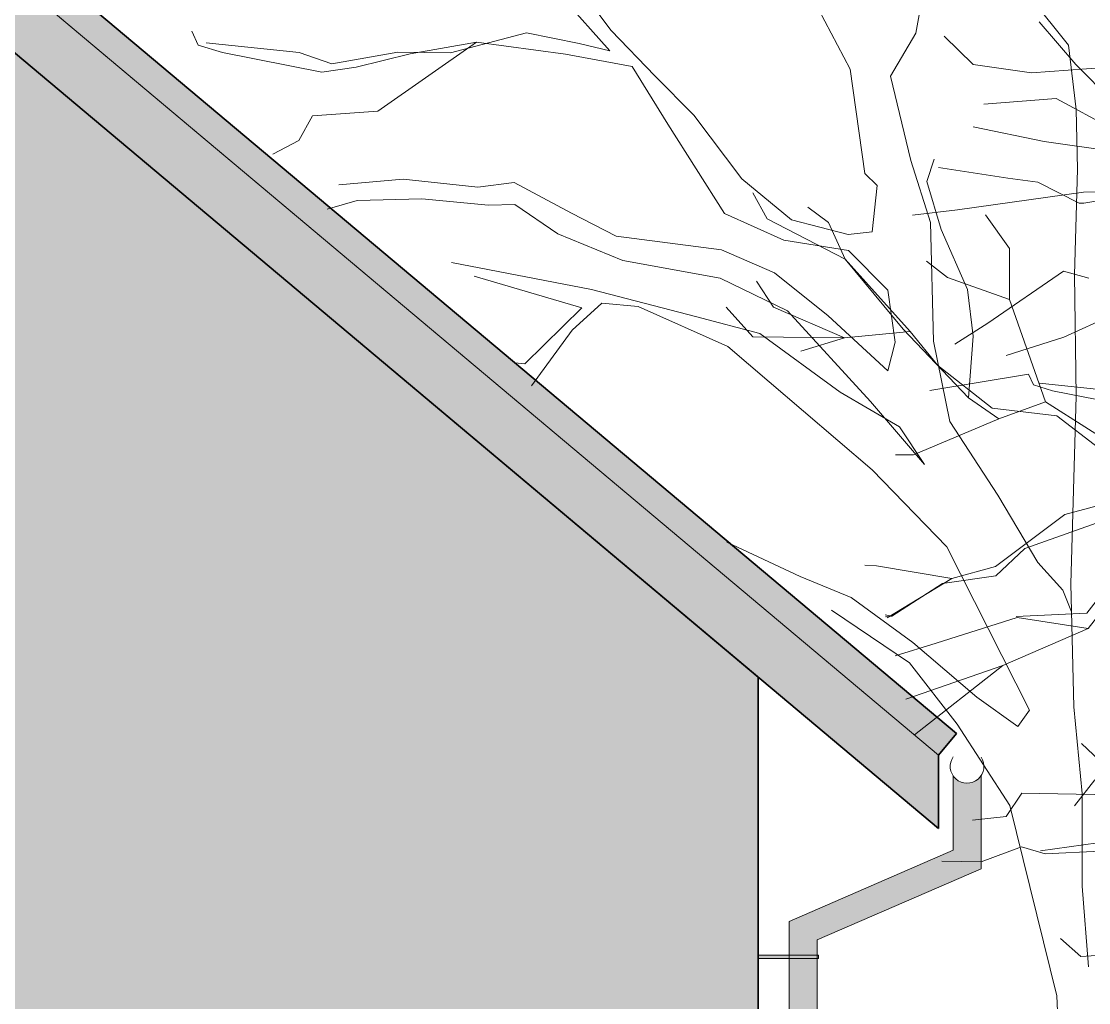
# Model space of a CAD drawing. Header units: millimetres. Extents: x -13512 to 8923, y -6533 to 5096.
# Drawn here: x -1076.1 to -696.2, y -6106.2 to -5757 of the extents above; entities that cross this region are included whole.
import ezdxf

# ---------------------------------------------------------------- set-up
doc = ezdxf.new("R2010")
doc.units = ezdxf.units.MM
for name, color, linetype, lineweight in [('A-ELEWACJA CIENKA', 11, 'Continuous', 13), ('A-RYS ELEWACJI', 30, 'Continuous', 35), ('B-DACHÓWKA', 250, 'Continuous', 0), ('B-materiały', 9, 'Continuous', 0), ('B-STOLARKA OKIENNA', 32, 'Continuous', 0), ('C-DACH CIENKA', 191, 'Continuous', 0), ('Layer1', 7, 'Continuous', 0)]:
    doc.layers.add(name, color=color, linetype=linetype, lineweight=lineweight)
doc.layers.add('B-BIAŁY ELEM', color=7, linetype='Continuous', lineweight=0, true_color=0xf0f0f0)

# ---------------------------------------------------------------- blocks, each defined once
blk = doc.blocks.new('A$C3A4D36EB')
at = {"layer": 'B-STOLARKA OKIENNA', "true_color": 0x636466, "transparency": 33554687}
h = blk.add_hatch(color=251, dxfattribs=at)
h.dxf.hatch_style = 1
h.paths.add_polyline_path([(21, 331.34), (79.33, 356.64), (79.33, 389.79, -0.536675), (69.33, 389.79), (69.33, 363.21), (11, 337.9), (11, 0), (21, 0)])
at = {"layer": 'A-ELEWACJA CIENKA'}
for p, q in [((69.33, 389.79), (69.33, 363.21)), ((79.33, 389.79), (79.33, 356.64)), ((69.33, 363.21), (11, 337.9)), ((79.33, 356.64), (21, 331.34)), ((11, 337.9), (11, 0)), ((21, 331.34), (21, 0))]:
    blk.add_line(p, q, dxfattribs=at)
blk.add_arc((74.33, 393.1), 6, 145.1857, 33.4096, dxfattribs=at)
blk = doc.blocks.new('A$C2EBD462E')
at = {"layer": 'B-materiały'}
for p, q in [((-308.28, 677.86), (-295.24, 662.67)), ((-342.13, 672.7), (-331.85, 662.67)), ((-331.85, 662.67), (-311.04, 659.69)), ((-311.04, 659.69), (-284.96, 661.59)), ((-295.24, 662.67), (-273.58, 640.61)), ((-302.32, 650.51), (-328.09, 648.57)), ((-282.5, 639.83), (-302.32, 650.51)), ((-306.53, 635.28), (-331.85, 640.44)), ((-277.25, 631.03), (-306.53, 635.28)), ((-345.77, 628.91), (-348.28, 621.05)), ((-319.48, 622.15), (-344.16, 626)), ((-348.28, 621.05), (-343.26, 603.97)), ((-308.83, 620.74), (-319.48, 622.15)), ((-294.12, 613.28), (-308.83, 620.74)), ((-410.22, 616.98), (-405.2, 607.76)), ((-337.37, 610.88), (-292.55, 617.23)), ((-292.55, 617.23), (-275.24, 617.67)), ((-275.76, 615.98), (-292.45, 613.33)), ((-383.38, 606.41), (-390.66, 611.83)), ((-292.45, 613.33), (-294.12, 613.28)), ((-353.42, 608.98), (-337.37, 610.88)), ((-327.47, 609.12), (-318.94, 597.19)), ((-405.2, 607.76), (-377.37, 593.39)), ((-377.37, 593.39), (-383.38, 606.41)), ((-343.26, 603.97), (-333.9, 582.62)), ((-318.94, 597.19), (-318.94, 579.02)), ((-354.2, 567.59), (-377.37, 593.39)), ((-377.37, 593.39), (-356.8, 568.44)), ((-341.01, 586.88), (-348.43, 592.64)), ((-299.66, 589.12), (-326.57, 570.57)), ((-290.66, 586.56), (-299.66, 589.12)), ((-402.94, 576.31), (-408.96, 585.53)), ((-318.94, 579.02), (-341.01, 586.88)), ((-333.9, 582.62), (-331.81, 565.91)), ((-318.94, 579.02), (-306.08, 542.54)), ((-269.81, 579.26), (-299.5, 565.59)), ((-410.22, 565.73), (-419.74, 576.31)), ((-377.6, 565.32), (-402.94, 576.31)), ((-326.57, 570.57), (-338.37, 563.15)), ((-354.2, 567.59), (-377.6, 565.32)), ((-356.8, 568.44), (-333.5, 544.08)), ((-344.4, 555.54), (-354.2, 567.59)), ((-377.6, 565.32), (-410.22, 565.73)), ((-393.16, 560.58), (-377.6, 565.32)), ((-331.81, 565.91), (-333.5, 544.08)), ((-299.5, 565.59), (-320.07, 559.09)), ((-325.02, 540.38), (-344.4, 555.54)), ((-312.15, 552.5), (-347.2, 546.59)), ((-310.38, 548.63), (-312.15, 552.5)), ((-303.63, 546.57), (-310.38, 548.63)), ((-308.16, 549.25), (-282.4, 546.54)), ((-333.5, 544.08), (-322.69, 536.53)), ((-276.12, 541.11), (-303.63, 546.57)), ((-302.05, 537.61), (-325.02, 540.38)), ((-322.69, 536.53), (-306.08, 542.54)), ((-306.08, 542.54), (-290.76, 532.86)), ((-322.69, 536.53), (-353.04, 523.7)), ((-287.24, 526.25), (-302.05, 537.61)), ((-290.76, 532.86), (-277.14, 524.27)), ((-353.04, 523.7), (-359.53, 523.7)), ((-299.17, 502.55), (-271.42, 509.95)), ((-271, 505.49), (-313.39, 490.46)), ((-323.85, 484.05), (-299.17, 502.55)), ((-313.39, 490.46), (-323.76, 480.7)), ((-370.44, 484.43), (-366.21, 484.24)), ((-366.21, 484.24), (-339.38, 479.75)), ((-339.38, 479.75), (-323.85, 484.05)), ((-362.49, 465.77), (-339.38, 479.75)), ((-323.76, 480.7), (-342.69, 477.99)), ((-342.69, 477.99), (-360.83, 466.37)), ((-283.05, 478.1), (-291.42, 467.41)), ((-280.61, 475.08), (-290.89, 461.97)), ((-291.42, 467.41), (-316.55, 466.26)), ((-360.83, 466.37), (-363.16, 466.76)), ((-360.83, 466.37), (-363.01, 466.13)), ((-316.13, 465.81), (-344.95, 456.71)), ((-290.89, 461.97), (-316.13, 465.81)), ((-290.89, 461.97), (-321.32, 448.72)), ((-344.95, 456.71), (-359.6, 452.21)), ((-321.32, 448.72), (-355.81, 436.74)), ((-321.32, 448.72), (-352.72, 424.1)), ((-293.24, 421.06), (-282.45, 410.76)), ((-288.47, 408.05), (-295.74, 398.83)), ((-314.56, 403.28), (-320.07, 395.03)), ((-273.76, 402.63), (-314.56, 403.28)), ((-320.07, 395.03), (-332.1, 393.67)), ((-307.9, 382.78), (-268.93, 388.22)), ((-314.64, 384.29), (-329.03, 378.9)), ((-306.2, 381.7), (-314.64, 384.29)), ((-286.67, 382.75), (-306.2, 381.7)), ((-329.03, 378.9), (-343.01, 379.11)), ((-293.55, 345.15), (-300.76, 351.64)), ((-279.61, 346.06), (-293.55, 345.15))]:
    blk.add_line(p, q, dxfattribs=at)

msp = doc.modelspace()

# ---------------------------------------------------------------- hatches: boundary and pattern name
at = {"layer": 'A-ELEWACJA CIENKA', "true_color": 0x000000}
h = msp.add_hatch(color=18, dxfattribs=at)
h.dxf.hatch_style = 1
h.paths.add_polyline_path([(-813.96, -6090.55), (-792.31, -6090.55), (-792.31, -6089.28), (-813.96, -6089.28)])
at = {"layer": 'B-BIAŁY ELEM', "transparency": 33554687}
h = msp.add_hatch(color=256, dxfattribs=at)
h.dxf.hatch_style = 1
h.paths.add_polyline_path([(-1348.42, -5541.73), (-1913.77, -6011.1), (-1913.77, -6430.23), (-1317.77, -6430.23), (-1317.77, -6329.79), (-1315.26, -6329.79), (-1315.26, -6332.79), (-1317.77, -6332.79), (-1317.77, -6430.23), (-1913.77, -6430.23), (-1913.77, -6332.79), (-1913.77, -6430.23), (-988.77, -6430.23), (-988.77, -6415.23), (-983.42, -6415.23), (-968.77, -6415.23), (-968.77, -6179.79), (-858.77, -6179.79), (-858.77, -6415.23), (-838.77, -6415.23), (-838.77, -6430.23), (-813.77, -6430.23), (-813.77, -6356), (-813.82, -6356), (-813.82, -6354.72), (-813.81, -6302.93), (-813.82, -6302.93), (-813.82, -6301.65), (-813.82, -6249.96), (-813.82, -6249.96), (-813.82, -6248.68), (-813.82, -6196.82), (-813.82, -6196.82), (-813.82, -6195.55), (-813.82, -6143.69), (-813.82, -6143.69), (-813.82, -6142.42), (-813.82, -6090.55), (-813.96, -6090.55), (-813.96, -6089.28), (-813.96, -5990.35)])
at = {"layer": 'B-DACHÓWKA', "transparency": 33554636}
h = msp.add_hatch(color=256, dxfattribs=at)
h.dxf.hatch_style = 1
h.paths.add_polyline_path([(-1363.77, -5502.74), (-1363.77, -5528.85), (-749.57, -6044.23), (-749.57, -6018.15)])
h.paths.add_polyline_path([(-749.57, -6018.12), (-743.15, -6010.48), (-1363.77, -5489.68), (-1363.77, -5502.74)])

# ---------------------------------------------------------------- linework, layer by layer
at = {"layer": 'A-ELEWACJA CIENKA', "color": 18, "true_color": 0x000000}
msp.add_lwpolyline([(-813.96, -6090.55), (-792.31, -6090.55), (-792.31, -6089.28), (-813.96, -6089.28)], close=True, dxfattribs=at)
at = {"layer": 'A-RYS ELEWACJI'}
for p, q in [((-1363.77, -5489.68), (-743.15, -6010.48)), ((-1363.77, -5528.85), (-749.57, -6044.23)), ((-749.57, -6018.15), (-743.15, -6010.48)), ((-749.57, -6044.23), (-749.57, -6018.15))]:
    msp.add_line(p, q, dxfattribs=at)
msp.add_lwpolyline([(-813.77, -5990.51), (-813.77, -6430.23), (-823.77, -6430.23), (-823.77, -6460.23)], dxfattribs=at)
at = {"layer": 'B-materiały'}
for points in [[(-1363.77, -5489.68), (-1363.77, -5502.74), (-749.57, -6018.12), (-743.15, -6010.48), (-1363.77, -5489.68)], [(-1363.77, -5502.74), (-1363.77, -5528.85), (-749.57, -6044.23), (-749.57, -6018.15), (-1363.77, -5502.74)], [(-1913.77, -5990.35), (-1363.77, -5528.85), (-813.77, -5990.51), (-813.77, -6430.23), (-838.77, -6430.23), (-838.77, -6415.23), (-858.77, -6415.23), (-858.77, -6179.79), (-968.77, -6179.79), (-968.77, -6415.23), (-983.42, -6415.23), (-988.77, -6415.23), (-988.77, -6430.23), (-1913.77, -6430.23), (-1913.77, -6331.46), (-1317.77, -6331.46), (-1317.77, -6177.57), (-1913.77, -6177.69), (-1913.77, -5990.35)]]:
    msp.add_lwpolyline(points, dxfattribs=at)
at = {"layer": 'C-DACH CIENKA'}
msp.add_line((-1363.77, -5502.74), (-749.57, -6018.15), dxfattribs=at)
at = {"layer": 'Layer1'}
for p, q in [((-703.37, -5765.47), (-738.61, -5721.23)), ((-703.37, -5765.47), (-738.61, -5721.23)), ((-703.37, -5765.47), (-738.61, -5721.23)), ((-703.37, -5765.47), (-738.61, -5721.23)), ((-703.37, -5765.47), (-738.61, -5721.23)), ((-703.37, -5765.47), (-738.61, -5721.23)), ((-703.37, -5765.47), (-738.61, -5721.23)), ((-703.37, -5765.47), (-738.61, -5721.23)), ((-882.48, -5738.47), (-866.14, -5760.32)), ((-882.48, -5738.47), (-866.14, -5760.32)), ((-882.48, -5738.47), (-866.14, -5760.32)), ((-882.48, -5738.47), (-866.14, -5760.32)), ((-882.48, -5738.47), (-866.14, -5760.32)), ((-882.48, -5738.47), (-866.14, -5760.32)), ((-882.48, -5738.47), (-866.14, -5760.32)), ((-882.48, -5738.47), (-866.14, -5760.32)), ((-753.93, -5740.28), (-757.71, -5761.19)), ((-753.93, -5740.28), (-757.71, -5761.19)), ((-753.93, -5740.28), (-757.71, -5761.19)), ((-753.93, -5740.28), (-757.71, -5761.19)), ((-753.93, -5740.28), (-757.71, -5761.19)), ((-753.93, -5740.28), (-757.71, -5761.19)), ((-753.93, -5740.28), (-757.71, -5761.19)), ((-753.93, -5740.28), (-757.71, -5761.19)), ((-866.68, -5767.51), (-886.62, -5745.04)), ((-866.68, -5767.51), (-886.62, -5745.04)), ((-866.68, -5767.51), (-886.62, -5745.04)), ((-866.68, -5767.51), (-886.62, -5745.04)), ((-866.68, -5767.51), (-886.62, -5745.04)), ((-866.68, -5767.51), (-886.62, -5745.04)), ((-866.68, -5767.51), (-886.62, -5745.04)), ((-866.68, -5767.51), (-886.62, -5745.04)), ((-781.08, -5773.98), (-792.38, -5752.73)), ((-781.08, -5773.98), (-792.38, -5752.73)), ((-781.08, -5773.98), (-792.38, -5752.73)), ((-781.08, -5773.98), (-792.38, -5752.73)), ((-781.08, -5773.98), (-792.38, -5752.73)), ((-781.08, -5773.98), (-792.38, -5752.73)), ((-781.08, -5773.98), (-792.38, -5752.73)), ((-781.08, -5773.98), (-792.38, -5752.73)), ((-1013.19, -5765.44), (-1015.47, -5760.47)), ((-1013.19, -5765.44), (-1015.47, -5760.47)), ((-1013.19, -5765.44), (-1015.47, -5760.47)), ((-1013.19, -5765.44), (-1015.47, -5760.47)), ((-1013.19, -5765.44), (-1015.47, -5760.47)), ((-1013.19, -5765.44), (-1015.47, -5760.47)), ((-1013.19, -5765.44), (-1015.47, -5760.47)), ((-1013.19, -5765.44), (-1015.47, -5760.47)), ((-866.14, -5760.32), (-850.66, -5776.45)), ((-866.14, -5760.32), (-850.66, -5776.45)), ((-866.14, -5760.32), (-850.66, -5776.45)), ((-866.14, -5760.32), (-850.66, -5776.45)), ((-866.14, -5760.32), (-850.66, -5776.45)), ((-866.14, -5760.32), (-850.66, -5776.45)), ((-866.14, -5760.32), (-850.66, -5776.45)), ((-866.14, -5760.32), (-850.66, -5776.45)), ((-923.38, -5768.22), (-896.27, -5761.08)), ((-923.38, -5768.22), (-896.27, -5761.08)), ((-923.38, -5768.22), (-896.27, -5761.08)), ((-923.38, -5768.22), (-896.27, -5761.08)), ((-923.38, -5768.22), (-896.27, -5761.08)), ((-923.38, -5768.22), (-896.27, -5761.08)), ((-923.38, -5768.22), (-896.27, -5761.08)), ((-923.38, -5768.22), (-896.27, -5761.08)), ((-896.27, -5761.08), (-877.51, -5764.91)), ((-896.27, -5761.08), (-877.51, -5764.91)), ((-896.27, -5761.08), (-877.51, -5764.91)), ((-896.27, -5761.08), (-877.51, -5764.91)), ((-896.27, -5761.08), (-877.51, -5764.91)), ((-896.27, -5761.08), (-877.51, -5764.91)), ((-896.27, -5761.08), (-877.51, -5764.91)), ((-896.27, -5761.08), (-877.51, -5764.91)), ((-757.71, -5761.19), (-766.66, -5776.5)), ((-757.71, -5761.19), (-766.66, -5776.5)), ((-757.71, -5761.19), (-766.66, -5776.5)), ((-757.71, -5761.19), (-766.66, -5776.5)), ((-757.71, -5761.19), (-766.66, -5776.5)), ((-757.71, -5761.19), (-766.66, -5776.5)), ((-757.71, -5761.19), (-766.66, -5776.5)), ((-757.71, -5761.19), (-766.66, -5776.5)), ((-1004.51, -5768.09), (-1013.19, -5765.44)), ((-1004.51, -5768.09), (-1013.19, -5765.44)), ((-1004.51, -5768.09), (-1013.19, -5765.44)), ((-1004.51, -5768.09), (-1013.19, -5765.44)), ((-1004.51, -5768.09), (-1013.19, -5765.44)), ((-1004.51, -5768.09), (-1013.19, -5765.44)), ((-1004.51, -5768.09), (-1013.19, -5765.44)), ((-1004.51, -5768.09), (-1013.19, -5765.44)), ((-1010.33, -5764.65), (-977.22, -5768.13)), ((-1010.33, -5764.65), (-977.22, -5768.13)), ((-1010.33, -5764.65), (-977.22, -5768.13)), ((-1010.33, -5764.65), (-977.22, -5768.13)), ((-1010.33, -5764.65), (-977.22, -5768.13)), ((-1010.33, -5764.65), (-977.22, -5768.13)), ((-1010.33, -5764.65), (-977.22, -5768.13)), ((-1010.33, -5764.65), (-977.22, -5768.13)), ((-965.64, -5772.15), (-942.05, -5767.97)), ((-965.64, -5772.15), (-942.05, -5767.97)), ((-965.64, -5772.15), (-942.05, -5767.97)), ((-965.64, -5772.15), (-942.05, -5767.97)), ((-965.64, -5772.15), (-942.05, -5767.97)), ((-965.64, -5772.15), (-942.05, -5767.97)), ((-965.64, -5772.15), (-942.05, -5767.97)), ((-965.64, -5772.15), (-942.05, -5767.97)), ((-914.14, -5764.39), (-949.26, -5788.95)), ((-914.14, -5764.39), (-949.26, -5788.95)), ((-914.14, -5764.39), (-949.26, -5788.95)), ((-914.14, -5764.39), (-949.26, -5788.95)), ((-914.14, -5764.39), (-949.26, -5788.95)), ((-914.14, -5764.39), (-949.26, -5788.95)), ((-914.14, -5764.39), (-949.26, -5788.95)), ((-914.14, -5764.39), (-949.26, -5788.95)), ((-942.05, -5767.97), (-923.38, -5768.22)), ((-942.05, -5767.97), (-923.38, -5768.22)), ((-942.05, -5767.97), (-923.38, -5768.22)), ((-942.05, -5767.97), (-923.38, -5768.22)), ((-942.05, -5767.97), (-923.38, -5768.22)), ((-942.05, -5767.97), (-923.38, -5768.22)), ((-942.05, -5767.97), (-923.38, -5768.22)), ((-942.05, -5767.97), (-923.38, -5768.22)), ((-914.14, -5764.39), (-937.73, -5768.58)), ((-914.14, -5764.39), (-937.73, -5768.58)), ((-914.14, -5764.39), (-937.73, -5768.58)), ((-914.14, -5764.39), (-937.73, -5768.58)), ((-914.14, -5764.39), (-937.73, -5768.58)), ((-914.14, -5764.39), (-937.73, -5768.58)), ((-914.14, -5764.39), (-937.73, -5768.58)), ((-914.14, -5764.39), (-937.73, -5768.58)), ((-882.44, -5768.63), (-914.14, -5764.39)), ((-882.44, -5768.63), (-914.14, -5764.39)), ((-882.44, -5768.63), (-914.14, -5764.39)), ((-882.44, -5768.63), (-914.14, -5764.39)), ((-882.44, -5768.63), (-914.14, -5764.39)), ((-882.44, -5768.63), (-914.14, -5764.39)), ((-882.44, -5768.63), (-914.14, -5764.39)), ((-882.44, -5768.63), (-914.14, -5764.39)), ((-877.51, -5764.91), (-866.68, -5767.51)), ((-877.51, -5764.91), (-866.68, -5767.51)), ((-877.51, -5764.91), (-866.68, -5767.51)), ((-877.51, -5764.91), (-866.68, -5767.51)), ((-877.51, -5764.91), (-866.68, -5767.51)), ((-877.51, -5764.91), (-866.68, -5767.51)), ((-877.51, -5764.91), (-866.68, -5767.51)), ((-877.51, -5764.91), (-866.68, -5767.51)), ((-700.64, -5788.38), (-703.37, -5765.47)), ((-700.64, -5788.38), (-703.37, -5765.47)), ((-700.64, -5788.38), (-703.37, -5765.47)), ((-700.64, -5788.38), (-703.37, -5765.47)), ((-700.64, -5788.38), (-703.37, -5765.47)), ((-700.64, -5788.38), (-703.37, -5765.47)), ((-700.64, -5788.38), (-703.37, -5765.47)), ((-700.64, -5788.38), (-703.37, -5765.47)), ((-969.15, -5775.11), (-1004.51, -5768.09)), ((-969.15, -5775.11), (-1004.51, -5768.09)), ((-969.15, -5775.11), (-1004.51, -5768.09)), ((-969.15, -5775.11), (-1004.51, -5768.09)), ((-969.15, -5775.11), (-1004.51, -5768.09)), ((-969.15, -5775.11), (-1004.51, -5768.09)), ((-969.15, -5775.11), (-1004.51, -5768.09)), ((-969.15, -5775.11), (-1004.51, -5768.09)), ((-977.22, -5768.13), (-965.64, -5772.15)), ((-977.22, -5768.13), (-965.64, -5772.15)), ((-977.22, -5768.13), (-965.64, -5772.15)), ((-977.22, -5768.13), (-965.64, -5772.15)), ((-977.22, -5768.13), (-965.64, -5772.15)), ((-977.22, -5768.13), (-965.64, -5772.15)), ((-977.22, -5768.13), (-965.64, -5772.15)), ((-977.22, -5768.13), (-965.64, -5772.15)), ((-937.73, -5768.58), (-956.99, -5773.37)), ((-937.73, -5768.58), (-956.99, -5773.37)), ((-937.73, -5768.58), (-956.99, -5773.37)), ((-937.73, -5768.58), (-956.99, -5773.37)), ((-937.73, -5768.58), (-956.99, -5773.37)), ((-937.73, -5768.58), (-956.99, -5773.37)), ((-937.73, -5768.58), (-956.99, -5773.37)), ((-937.73, -5768.58), (-956.99, -5773.37)), ((-858.64, -5773.06), (-882.44, -5768.63)), ((-858.64, -5773.06), (-882.44, -5768.63)), ((-858.64, -5773.06), (-882.44, -5768.63)), ((-858.64, -5773.06), (-882.44, -5768.63)), ((-858.64, -5773.06), (-882.44, -5768.63)), ((-858.64, -5773.06), (-882.44, -5768.63)), ((-858.64, -5773.06), (-882.44, -5768.63)), ((-858.64, -5773.06), (-882.44, -5768.63)), ((-956.99, -5773.37), (-969.15, -5775.11)), ((-956.99, -5773.37), (-969.15, -5775.11)), ((-956.99, -5773.37), (-969.15, -5775.11)), ((-956.99, -5773.37), (-969.15, -5775.11)), ((-956.99, -5773.37), (-969.15, -5775.11)), ((-956.99, -5773.37), (-969.15, -5775.11)), ((-956.99, -5773.37), (-969.15, -5775.11)), ((-956.99, -5773.37), (-969.15, -5775.11)), ((-845.92, -5793.56), (-858.64, -5773.06)), ((-845.92, -5793.56), (-858.64, -5773.06)), ((-845.92, -5793.56), (-858.64, -5773.06)), ((-845.92, -5793.56), (-858.64, -5773.06)), ((-845.92, -5793.56), (-858.64, -5773.06)), ((-845.92, -5793.56), (-858.64, -5773.06)), ((-845.92, -5793.56), (-858.64, -5773.06)), ((-845.92, -5793.56), (-858.64, -5773.06)), ((-775.84, -5811.19), (-781.08, -5773.98)), ((-775.84, -5811.19), (-781.08, -5773.98)), ((-775.84, -5811.19), (-781.08, -5773.98)), ((-775.84, -5811.19), (-781.08, -5773.98)), ((-775.84, -5811.19), (-781.08, -5773.98)), ((-775.84, -5811.19), (-781.08, -5773.98)), ((-775.84, -5811.19), (-781.08, -5773.98)), ((-775.84, -5811.19), (-781.08, -5773.98)), ((-850.66, -5776.45), (-836.67, -5790.45)), ((-850.66, -5776.45), (-836.67, -5790.45)), ((-850.66, -5776.45), (-836.67, -5790.45)), ((-850.66, -5776.45), (-836.67, -5790.45)), ((-850.66, -5776.45), (-836.67, -5790.45)), ((-850.66, -5776.45), (-836.67, -5790.45)), ((-850.66, -5776.45), (-836.67, -5790.45)), ((-850.66, -5776.45), (-836.67, -5790.45)), ((-766.66, -5776.5), (-759.45, -5806.47)), ((-766.66, -5776.5), (-759.45, -5806.47)), ((-766.66, -5776.5), (-759.45, -5806.47)), ((-766.66, -5776.5), (-759.45, -5806.47)), ((-766.66, -5776.5), (-759.45, -5806.47)), ((-766.66, -5776.5), (-759.45, -5806.47)), ((-766.66, -5776.5), (-759.45, -5806.47)), ((-766.66, -5776.5), (-759.45, -5806.47)), ((-972.46, -5790.69), (-977.3, -5799.4)), ((-972.46, -5790.69), (-977.3, -5799.4)), ((-972.46, -5790.69), (-977.3, -5799.4)), ((-972.46, -5790.69), (-977.3, -5799.4)), ((-972.46, -5790.69), (-977.3, -5799.4)), ((-972.46, -5790.69), (-977.3, -5799.4)), ((-972.46, -5790.69), (-977.3, -5799.4)), ((-972.46, -5790.69), (-977.3, -5799.4)), ((-949.26, -5788.95), (-972.46, -5790.69)), ((-949.26, -5788.95), (-972.46, -5790.69)), ((-949.26, -5788.95), (-972.46, -5790.69)), ((-949.26, -5788.95), (-972.46, -5790.69)), ((-949.26, -5788.95), (-972.46, -5790.69)), ((-949.26, -5788.95), (-972.46, -5790.69)), ((-949.26, -5788.95), (-972.46, -5790.69)), ((-949.26, -5788.95), (-972.46, -5790.69)), ((-836.67, -5790.45), (-819.59, -5813)), ((-836.67, -5790.45), (-819.59, -5813)), ((-836.67, -5790.45), (-819.59, -5813)), ((-836.67, -5790.45), (-819.59, -5813)), ((-836.67, -5790.45), (-819.59, -5813)), ((-836.67, -5790.45), (-819.59, -5813)), ((-836.67, -5790.45), (-819.59, -5813)), ((-836.67, -5790.45), (-819.59, -5813)), ((-700.18, -5809.61), (-700.64, -5788.38)), ((-700.18, -5809.61), (-700.64, -5788.38)), ((-700.18, -5809.61), (-700.64, -5788.38)), ((-700.18, -5809.61), (-700.64, -5788.38)), ((-700.18, -5809.61), (-700.64, -5788.38)), ((-700.18, -5809.61), (-700.64, -5788.38)), ((-700.18, -5809.61), (-700.64, -5788.38)), ((-700.18, -5809.61), (-700.64, -5788.38)), ((-825.74, -5825.36), (-845.92, -5793.56)), ((-825.74, -5825.36), (-845.92, -5793.56)), ((-825.74, -5825.36), (-845.92, -5793.56)), ((-825.74, -5825.36), (-845.92, -5793.56)), ((-825.74, -5825.36), (-845.92, -5793.56)), ((-825.74, -5825.36), (-845.92, -5793.56)), ((-825.74, -5825.36), (-845.92, -5793.56)), ((-825.74, -5825.36), (-845.92, -5793.56)), ((-977.3, -5799.4), (-986.64, -5804.28)), ((-977.3, -5799.4), (-986.64, -5804.28)), ((-977.3, -5799.4), (-986.64, -5804.28)), ((-977.3, -5799.4), (-986.64, -5804.28)), ((-977.3, -5799.4), (-986.64, -5804.28)), ((-977.3, -5799.4), (-986.64, -5804.28)), ((-977.3, -5799.4), (-986.64, -5804.28)), ((-977.3, -5799.4), (-986.64, -5804.28)), ((-759.45, -5806.47), (-752.43, -5828.55)), ((-759.45, -5806.47), (-752.43, -5828.55)), ((-759.45, -5806.47), (-752.43, -5828.55)), ((-759.45, -5806.47), (-752.43, -5828.55)), ((-759.45, -5806.47), (-752.43, -5828.55)), ((-759.45, -5806.47), (-752.43, -5828.55)), ((-759.45, -5806.47), (-752.43, -5828.55)), ((-759.45, -5806.47), (-752.43, -5828.55)), ((-701.16, -5847.16), (-700.18, -5809.61)), ((-701.16, -5847.16), (-700.18, -5809.61)), ((-701.16, -5847.16), (-700.18, -5809.61)), ((-701.16, -5847.16), (-700.18, -5809.61)), ((-701.16, -5847.16), (-700.18, -5809.61)), ((-701.16, -5847.16), (-700.18, -5809.61)), ((-701.16, -5847.16), (-700.18, -5809.61)), ((-701.16, -5847.16), (-700.18, -5809.61)), ((-963.12, -5815.16), (-940.2, -5813.15)), ((-963.12, -5815.16), (-940.2, -5813.15)), ((-963.12, -5815.16), (-940.2, -5813.15)), ((-963.12, -5815.16), (-940.2, -5813.15)), ((-963.12, -5815.16), (-940.2, -5813.15)), ((-963.12, -5815.16), (-940.2, -5813.15)), ((-963.12, -5815.16), (-940.2, -5813.15)), ((-963.12, -5815.16), (-940.2, -5813.15)), ((-940.2, -5813.15), (-913.56, -5816.07)), ((-940.2, -5813.15), (-913.56, -5816.07)), ((-940.2, -5813.15), (-913.56, -5816.07)), ((-940.2, -5813.15), (-913.56, -5816.07)), ((-940.2, -5813.15), (-913.56, -5816.07)), ((-940.2, -5813.15), (-913.56, -5816.07)), ((-940.2, -5813.15), (-913.56, -5816.07)), ((-940.2, -5813.15), (-913.56, -5816.07)), ((-819.59, -5813), (-801.99, -5827.64)), ((-819.59, -5813), (-801.99, -5827.64)), ((-819.59, -5813), (-801.99, -5827.64)), ((-819.59, -5813), (-801.99, -5827.64)), ((-819.59, -5813), (-801.99, -5827.64)), ((-819.59, -5813), (-801.99, -5827.64)), ((-819.59, -5813), (-801.99, -5827.64)), ((-819.59, -5813), (-801.99, -5827.64)), ((-771.43, -5815.38), (-775.84, -5811.19)), ((-771.43, -5815.38), (-775.84, -5811.19)), ((-771.43, -5815.38), (-775.84, -5811.19)), ((-771.43, -5815.38), (-775.84, -5811.19)), ((-771.43, -5815.38), (-775.84, -5811.19)), ((-771.43, -5815.38), (-775.84, -5811.19)), ((-771.43, -5815.38), (-775.84, -5811.19)), ((-771.43, -5815.38), (-775.84, -5811.19)), ((-913.56, -5816.07), (-900.68, -5814.31)), ((-913.56, -5816.07), (-900.68, -5814.31)), ((-913.56, -5816.07), (-900.68, -5814.31)), ((-913.56, -5816.07), (-900.68, -5814.31)), ((-913.56, -5816.07), (-900.68, -5814.31)), ((-913.56, -5816.07), (-900.68, -5814.31)), ((-913.56, -5816.07), (-900.68, -5814.31)), ((-913.56, -5816.07), (-900.68, -5814.31)), ((-900.68, -5814.31), (-880.31, -5825.29)), ((-900.68, -5814.31), (-880.31, -5825.29)), ((-900.68, -5814.31), (-880.31, -5825.29)), ((-900.68, -5814.31), (-880.31, -5825.29)), ((-900.68, -5814.31), (-880.31, -5825.29)), ((-900.68, -5814.31), (-880.31, -5825.29)), ((-900.68, -5814.31), (-880.31, -5825.29)), ((-900.68, -5814.31), (-880.31, -5825.29)), ((-773.17, -5831.94), (-771.43, -5815.38)), ((-773.17, -5831.94), (-771.43, -5815.38)), ((-773.17, -5831.94), (-771.43, -5815.38)), ((-773.17, -5831.94), (-771.43, -5815.38)), ((-773.17, -5831.94), (-771.43, -5815.38)), ((-773.17, -5831.94), (-771.43, -5815.38)), ((-773.17, -5831.94), (-771.43, -5815.38)), ((-773.17, -5831.94), (-771.43, -5815.38)), ((-956.52, -5820.74), (-967.21, -5823.88)), ((-956.52, -5820.74), (-967.21, -5823.88)), ((-956.52, -5820.74), (-967.21, -5823.88)), ((-956.52, -5820.74), (-967.21, -5823.88)), ((-956.52, -5820.74), (-967.21, -5823.88)), ((-956.52, -5820.74), (-967.21, -5823.88)), ((-956.52, -5820.74), (-967.21, -5823.88)), ((-956.52, -5820.74), (-967.21, -5823.88)), ((-933.56, -5820.16), (-956.52, -5820.74)), ((-933.56, -5820.16), (-956.52, -5820.74)), ((-933.56, -5820.16), (-956.52, -5820.74)), ((-933.56, -5820.16), (-956.52, -5820.74)), ((-933.56, -5820.16), (-956.52, -5820.74)), ((-933.56, -5820.16), (-956.52, -5820.74)), ((-933.56, -5820.16), (-956.52, -5820.74)), ((-933.56, -5820.16), (-956.52, -5820.74)), ((-909.81, -5822.44), (-933.56, -5820.16)), ((-909.81, -5822.44), (-933.56, -5820.16)), ((-909.81, -5822.44), (-933.56, -5820.16)), ((-909.81, -5822.44), (-933.56, -5820.16)), ((-909.81, -5822.44), (-933.56, -5820.16)), ((-909.81, -5822.44), (-933.56, -5820.16)), ((-909.81, -5822.44), (-933.56, -5820.16)), ((-909.81, -5822.44), (-933.56, -5820.16)), ((-900.49, -5822.21), (-909.81, -5822.44)), ((-900.49, -5822.21), (-909.81, -5822.44)), ((-900.49, -5822.21), (-909.81, -5822.44)), ((-900.49, -5822.21), (-909.81, -5822.44)), ((-900.49, -5822.21), (-909.81, -5822.44)), ((-900.49, -5822.21), (-909.81, -5822.44)), ((-900.49, -5822.21), (-909.81, -5822.44)), ((-900.49, -5822.21), (-909.81, -5822.44)), ((-885.15, -5832.59), (-900.49, -5822.21)), ((-885.15, -5832.59), (-900.49, -5822.21)), ((-885.15, -5832.59), (-900.49, -5822.21)), ((-885.15, -5832.59), (-900.49, -5822.21)), ((-885.15, -5832.59), (-900.49, -5822.21)), ((-885.15, -5832.59), (-900.49, -5822.21)), ((-885.15, -5832.59), (-900.49, -5822.21)), ((-885.15, -5832.59), (-900.49, -5822.21)), ((-880.31, -5825.29), (-864.31, -5833.5)), ((-880.31, -5825.29), (-864.31, -5833.5)), ((-880.31, -5825.29), (-864.31, -5833.5)), ((-880.31, -5825.29), (-864.31, -5833.5)), ((-880.31, -5825.29), (-864.31, -5833.5)), ((-880.31, -5825.29), (-864.31, -5833.5)), ((-880.31, -5825.29), (-864.31, -5833.5)), ((-880.31, -5825.29), (-864.31, -5833.5)), ((-804.68, -5834.88), (-825.74, -5825.36)), ((-804.68, -5834.88), (-825.74, -5825.36)), ((-804.68, -5834.88), (-825.74, -5825.36)), ((-804.68, -5834.88), (-825.74, -5825.36)), ((-804.68, -5834.88), (-825.74, -5825.36)), ((-804.68, -5834.88), (-825.74, -5825.36)), ((-804.68, -5834.88), (-825.74, -5825.36)), ((-804.68, -5834.88), (-825.74, -5825.36)), ((-801.99, -5827.64), (-781.76, -5832.87)), ((-801.99, -5827.64), (-781.76, -5832.87)), ((-801.99, -5827.64), (-781.76, -5832.87)), ((-801.99, -5827.64), (-781.76, -5832.87)), ((-801.99, -5827.64), (-781.76, -5832.87)), ((-801.99, -5827.64), (-781.76, -5832.87)), ((-801.99, -5827.64), (-781.76, -5832.87)), ((-801.99, -5827.64), (-781.76, -5832.87)), ((-752.43, -5828.55), (-751.37, -5870.88)), ((-752.43, -5828.55), (-751.37, -5870.88)), ((-752.43, -5828.55), (-751.37, -5870.88)), ((-752.43, -5828.55), (-751.37, -5870.88)), ((-752.43, -5828.55), (-751.37, -5870.88)), ((-752.43, -5828.55), (-751.37, -5870.88)), ((-752.43, -5828.55), (-751.37, -5870.88)), ((-752.43, -5828.55), (-751.37, -5870.88)), ((-861.94, -5842.06), (-885.15, -5832.59)), ((-861.94, -5842.06), (-885.15, -5832.59)), ((-861.94, -5842.06), (-885.15, -5832.59)), ((-861.94, -5842.06), (-885.15, -5832.59)), ((-861.94, -5842.06), (-885.15, -5832.59)), ((-861.94, -5842.06), (-885.15, -5832.59)), ((-861.94, -5842.06), (-885.15, -5832.59)), ((-861.94, -5842.06), (-885.15, -5832.59)), ((-781.76, -5832.87), (-773.17, -5831.94)), ((-781.76, -5832.87), (-773.17, -5831.94)), ((-781.76, -5832.87), (-773.17, -5831.94)), ((-781.76, -5832.87), (-773.17, -5831.94)), ((-781.76, -5832.87), (-773.17, -5831.94)), ((-781.76, -5832.87), (-773.17, -5831.94)), ((-781.76, -5832.87), (-773.17, -5831.94)), ((-781.76, -5832.87), (-773.17, -5831.94)), ((-864.31, -5833.5), (-826.85, -5838.31)), ((-864.31, -5833.5), (-826.85, -5838.31)), ((-864.31, -5833.5), (-826.85, -5838.31)), ((-864.31, -5833.5), (-826.85, -5838.31)), ((-864.31, -5833.5), (-826.85, -5838.31)), ((-864.31, -5833.5), (-826.85, -5838.31)), ((-864.31, -5833.5), (-826.85, -5838.31)), ((-864.31, -5833.5), (-826.85, -5838.31)), ((-781.62, -5838.61), (-804.68, -5834.88)), ((-781.62, -5838.61), (-804.68, -5834.88)), ((-781.62, -5838.61), (-804.68, -5834.88)), ((-781.62, -5838.61), (-804.68, -5834.88)), ((-781.62, -5838.61), (-804.68, -5834.88)), ((-781.62, -5838.61), (-804.68, -5834.88)), ((-781.62, -5838.61), (-804.68, -5834.88)), ((-781.62, -5838.61), (-804.68, -5834.88)), ((-826.85, -5838.31), (-807.98, -5846.45)), ((-826.85, -5838.31), (-807.98, -5846.45)), ((-826.85, -5838.31), (-807.98, -5846.45)), ((-826.85, -5838.31), (-807.98, -5846.45)), ((-826.85, -5838.31), (-807.98, -5846.45)), ((-826.85, -5838.31), (-807.98, -5846.45)), ((-826.85, -5838.31), (-807.98, -5846.45)), ((-826.85, -5838.31), (-807.98, -5846.45)), ((-767.62, -5852.62), (-781.62, -5838.61)), ((-767.62, -5852.62), (-781.62, -5838.61)), ((-767.62, -5852.62), (-781.62, -5838.61)), ((-767.62, -5852.62), (-781.62, -5838.61)), ((-767.62, -5852.62), (-781.62, -5838.61)), ((-767.62, -5852.62), (-781.62, -5838.61)), ((-767.62, -5852.62), (-781.62, -5838.61)), ((-767.62, -5852.62), (-781.62, -5838.61)), ((-922.94, -5842.87), (-873.17, -5852.39)), ((-922.94, -5842.87), (-873.17, -5852.39)), ((-922.94, -5842.87), (-873.17, -5852.39)), ((-922.94, -5842.87), (-873.17, -5852.39)), ((-922.94, -5842.87), (-873.17, -5852.39)), ((-922.94, -5842.87), (-873.17, -5852.39)), ((-922.94, -5842.87), (-873.17, -5852.39)), ((-922.94, -5842.87), (-873.17, -5852.39)), ((-827.32, -5848.37), (-861.94, -5842.06)), ((-827.32, -5848.37), (-861.94, -5842.06)), ((-827.32, -5848.37), (-861.94, -5842.06)), ((-827.32, -5848.37), (-861.94, -5842.06)), ((-827.32, -5848.37), (-861.94, -5842.06)), ((-827.32, -5848.37), (-861.94, -5842.06)), ((-827.32, -5848.37), (-861.94, -5842.06)), ((-827.32, -5848.37), (-861.94, -5842.06)), ((-876.59, -5858.94), (-914.92, -5847.69)), ((-876.59, -5858.94), (-914.92, -5847.69)), ((-876.59, -5858.94), (-914.92, -5847.69)), ((-876.59, -5858.94), (-914.92, -5847.69)), ((-876.59, -5858.94), (-914.92, -5847.69)), ((-876.59, -5858.94), (-914.92, -5847.69)), ((-876.59, -5858.94), (-914.92, -5847.69)), ((-876.59, -5858.94), (-914.92, -5847.69)), ((-807.98, -5846.45), (-788.93, -5861.77)), ((-807.98, -5846.45), (-788.93, -5861.77)), ((-807.98, -5846.45), (-788.93, -5861.77)), ((-807.98, -5846.45), (-788.93, -5861.77)), ((-807.98, -5846.45), (-788.93, -5861.77)), ((-807.98, -5846.45), (-788.93, -5861.77)), ((-807.98, -5846.45), (-788.93, -5861.77)), ((-807.98, -5846.45), (-788.93, -5861.77)), ((-700.63, -5890.43), (-701.16, -5847.16)), ((-700.63, -5890.43), (-701.16, -5847.16)), ((-700.63, -5890.43), (-701.16, -5847.16)), ((-700.63, -5890.43), (-701.16, -5847.16)), ((-700.63, -5890.43), (-701.16, -5847.16)), ((-700.63, -5890.43), (-701.16, -5847.16)), ((-700.63, -5890.43), (-701.16, -5847.16)), ((-700.63, -5890.43), (-701.16, -5847.16)), ((-803.34, -5859.98), (-827.32, -5848.37)), ((-803.34, -5859.98), (-827.32, -5848.37)), ((-803.34, -5859.98), (-827.32, -5848.37)), ((-803.34, -5859.98), (-827.32, -5848.37)), ((-803.34, -5859.98), (-827.32, -5848.37)), ((-803.34, -5859.98), (-827.32, -5848.37)), ((-803.34, -5859.98), (-827.32, -5848.37)), ((-803.34, -5859.98), (-827.32, -5848.37)), ((-873.17, -5852.39), (-835.59, -5862.22)), ((-873.17, -5852.39), (-835.59, -5862.22)), ((-873.17, -5852.39), (-835.59, -5862.22)), ((-873.17, -5852.39), (-835.59, -5862.22)), ((-873.17, -5852.39), (-835.59, -5862.22)), ((-873.17, -5852.39), (-835.59, -5862.22)), ((-873.17, -5852.39), (-835.59, -5862.22)), ((-873.17, -5852.39), (-835.59, -5862.22)), ((-765, -5871.22), (-767.62, -5852.62)), ((-765, -5871.22), (-767.62, -5852.62)), ((-765, -5871.22), (-767.62, -5852.62)), ((-765, -5871.22), (-767.62, -5852.62)), ((-765, -5871.22), (-767.62, -5852.62)), ((-765, -5871.22), (-767.62, -5852.62)), ((-765, -5871.22), (-767.62, -5852.62)), ((-765, -5871.22), (-767.62, -5852.62)), ((-896.91, -5878.83), (-876.59, -5858.94)), ((-896.91, -5878.83), (-876.59, -5858.94)), ((-896.91, -5878.83), (-876.59, -5858.94)), ((-896.91, -5878.83), (-876.59, -5858.94)), ((-896.91, -5878.83), (-876.59, -5858.94)), ((-896.91, -5878.83), (-876.59, -5858.94)), ((-896.91, -5878.83), (-876.59, -5858.94)), ((-896.91, -5878.83), (-876.59, -5858.94)), ((-869.45, -5857.32), (-879.98, -5866.92)), ((-869.45, -5857.32), (-879.98, -5866.92)), ((-869.45, -5857.32), (-879.98, -5866.92)), ((-869.45, -5857.32), (-879.98, -5866.92)), ((-869.45, -5857.32), (-879.98, -5866.92)), ((-869.45, -5857.32), (-879.98, -5866.92)), ((-869.45, -5857.32), (-879.98, -5866.92)), ((-869.45, -5857.32), (-879.98, -5866.92)), ((-856.5, -5858.44), (-869.45, -5857.32)), ((-856.5, -5858.44), (-869.45, -5857.32)), ((-856.5, -5858.44), (-869.45, -5857.32)), ((-856.5, -5858.44), (-869.45, -5857.32)), ((-856.5, -5858.44), (-869.45, -5857.32)), ((-856.5, -5858.44), (-869.45, -5857.32)), ((-856.5, -5858.44), (-869.45, -5857.32)), ((-856.5, -5858.44), (-869.45, -5857.32)), ((-824.56, -5872.71), (-856.5, -5858.44)), ((-824.56, -5872.71), (-856.5, -5858.44)), ((-824.56, -5872.71), (-856.5, -5858.44)), ((-824.56, -5872.71), (-856.5, -5858.44)), ((-824.56, -5872.71), (-856.5, -5858.44)), ((-824.56, -5872.71), (-856.5, -5858.44)), ((-824.56, -5872.71), (-856.5, -5858.44)), ((-824.56, -5872.71), (-856.5, -5858.44)), ((-835.59, -5862.22), (-813.18, -5868.12)), ((-835.59, -5862.22), (-813.18, -5868.12)), ((-835.59, -5862.22), (-813.18, -5868.12)), ((-835.59, -5862.22), (-813.18, -5868.12)), ((-835.59, -5862.22), (-813.18, -5868.12)), ((-835.59, -5862.22), (-813.18, -5868.12)), ((-835.59, -5862.22), (-813.18, -5868.12)), ((-835.59, -5862.22), (-813.18, -5868.12)), ((-773.81, -5892.26), (-803.34, -5859.98)), ((-773.81, -5892.26), (-803.34, -5859.98)), ((-773.81, -5892.26), (-803.34, -5859.98)), ((-773.81, -5892.26), (-803.34, -5859.98)), ((-773.81, -5892.26), (-803.34, -5859.98)), ((-773.81, -5892.26), (-803.34, -5859.98)), ((-773.81, -5892.26), (-803.34, -5859.98)), ((-773.81, -5892.26), (-803.34, -5859.98)), ((-788.93, -5861.77), (-767.62, -5881.34)), ((-788.93, -5861.77), (-767.62, -5881.34)), ((-788.93, -5861.77), (-767.62, -5881.34)), ((-788.93, -5861.77), (-767.62, -5881.34)), ((-788.93, -5861.77), (-767.62, -5881.34)), ((-788.93, -5861.77), (-767.62, -5881.34)), ((-788.93, -5861.77), (-767.62, -5881.34)), ((-788.93, -5861.77), (-767.62, -5881.34)), ((-879.98, -5866.92), (-894.56, -5886.67)), ((-879.98, -5866.92), (-894.56, -5886.67)), ((-879.98, -5866.92), (-894.56, -5886.67)), ((-879.98, -5866.92), (-894.56, -5886.67)), ((-879.98, -5866.92), (-894.56, -5886.67)), ((-879.98, -5866.92), (-894.56, -5886.67)), ((-879.98, -5866.92), (-894.56, -5886.67)), ((-879.98, -5866.92), (-894.56, -5886.67)), ((-813.18, -5868.12), (-784.66, -5888.94)), ((-813.18, -5868.12), (-784.66, -5888.94)), ((-813.18, -5868.12), (-784.66, -5888.94)), ((-813.18, -5868.12), (-784.66, -5888.94)), ((-813.18, -5868.12), (-784.66, -5888.94)), ((-813.18, -5868.12), (-784.66, -5888.94)), ((-813.18, -5868.12), (-784.66, -5888.94)), ((-813.18, -5868.12), (-784.66, -5888.94)), ((-809.88, -5885.27), (-824.56, -5872.71)), ((-809.88, -5885.27), (-824.56, -5872.71)), ((-809.88, -5885.27), (-824.56, -5872.71)), ((-809.88, -5885.27), (-824.56, -5872.71)), ((-809.88, -5885.27), (-824.56, -5872.71)), ((-809.88, -5885.27), (-824.56, -5872.71)), ((-809.88, -5885.27), (-824.56, -5872.71)), ((-809.88, -5885.27), (-824.56, -5872.71)), ((-767.62, -5881.34), (-765, -5871.22)), ((-767.62, -5881.34), (-765, -5871.22)), ((-767.62, -5881.34), (-765, -5871.22)), ((-767.62, -5881.34), (-765, -5871.22)), ((-767.62, -5881.34), (-765, -5871.22)), ((-767.62, -5881.34), (-765, -5871.22)), ((-767.62, -5881.34), (-765, -5871.22)), ((-767.62, -5881.34), (-765, -5871.22)), ((-751.37, -5870.88), (-745.63, -5899.45)), ((-751.37, -5870.88), (-745.63, -5899.45)), ((-751.37, -5870.88), (-745.63, -5899.45)), ((-751.37, -5870.88), (-745.63, -5899.45)), ((-751.37, -5870.88), (-745.63, -5899.45)), ((-751.37, -5870.88), (-745.63, -5899.45)), ((-751.37, -5870.88), (-745.63, -5899.45)), ((-751.37, -5870.88), (-745.63, -5899.45)), ((-900.39, -5878.53), (-896.91, -5878.83)), ((-900.39, -5878.53), (-896.91, -5878.83)), ((-900.39, -5878.53), (-896.91, -5878.83)), ((-900.39, -5878.53), (-896.91, -5878.83)), ((-900.39, -5878.53), (-896.91, -5878.83)), ((-900.39, -5878.53), (-896.91, -5878.83)), ((-900.39, -5878.53), (-896.91, -5878.83)), ((-900.39, -5878.53), (-896.91, -5878.83)), ((-773.2, -5916.66), (-809.88, -5885.27)), ((-773.2, -5916.66), (-809.88, -5885.27)), ((-773.2, -5916.66), (-809.88, -5885.27)), ((-773.2, -5916.66), (-809.88, -5885.27)), ((-773.2, -5916.66), (-809.88, -5885.27)), ((-773.2, -5916.66), (-809.88, -5885.27)), ((-773.2, -5916.66), (-809.88, -5885.27)), ((-773.2, -5916.66), (-809.88, -5885.27)), ((-784.66, -5888.94), (-763.53, -5901.34)), ((-784.66, -5888.94), (-763.53, -5901.34)), ((-784.66, -5888.94), (-763.53, -5901.34)), ((-784.66, -5888.94), (-763.53, -5901.34)), ((-784.66, -5888.94), (-763.53, -5901.34)), ((-784.66, -5888.94), (-763.53, -5901.34)), ((-784.66, -5888.94), (-763.53, -5901.34)), ((-784.66, -5888.94), (-763.53, -5901.34)), ((-754.58, -5914.75), (-773.81, -5892.26)), ((-754.58, -5914.75), (-773.81, -5892.26)), ((-754.58, -5914.75), (-773.81, -5892.26)), ((-754.58, -5914.75), (-773.81, -5892.26)), ((-754.58, -5914.75), (-773.81, -5892.26)), ((-754.58, -5914.75), (-773.81, -5892.26)), ((-754.58, -5914.75), (-773.81, -5892.26)), ((-754.58, -5914.75), (-773.81, -5892.26)), ((-702.54, -5957.24), (-700.63, -5890.43)), ((-702.54, -5957.24), (-700.63, -5890.43)), ((-702.54, -5957.24), (-700.63, -5890.43)), ((-702.54, -5957.24), (-700.63, -5890.43)), ((-702.54, -5957.24), (-700.63, -5890.43)), ((-702.54, -5957.24), (-700.63, -5890.43)), ((-702.54, -5957.24), (-700.63, -5890.43)), ((-702.54, -5957.24), (-700.63, -5890.43)), ((-745.63, -5899.45), (-728.46, -5925.59)), ((-745.63, -5899.45), (-728.46, -5925.59)), ((-745.63, -5899.45), (-728.46, -5925.59)), ((-745.63, -5899.45), (-728.46, -5925.59)), ((-745.63, -5899.45), (-728.46, -5925.59)), ((-745.63, -5899.45), (-728.46, -5925.59)), ((-745.63, -5899.45), (-728.46, -5925.59)), ((-745.63, -5899.45), (-728.46, -5925.59)), ((-763.53, -5901.34), (-754.58, -5914.75)), ((-763.53, -5901.34), (-754.58, -5914.75)), ((-763.53, -5901.34), (-754.58, -5914.75)), ((-763.53, -5901.34), (-754.58, -5914.75)), ((-763.53, -5901.34), (-754.58, -5914.75)), ((-763.53, -5901.34), (-754.58, -5914.75)), ((-763.53, -5901.34), (-754.58, -5914.75)), ((-763.53, -5901.34), (-754.58, -5914.75)), ((-746.67, -5943.99), (-773.2, -5916.66)), ((-746.67, -5943.99), (-773.2, -5916.66)), ((-746.67, -5943.99), (-773.2, -5916.66)), ((-746.67, -5943.99), (-773.2, -5916.66)), ((-746.67, -5943.99), (-773.2, -5916.66)), ((-746.67, -5943.99), (-773.2, -5916.66)), ((-746.67, -5943.99), (-773.2, -5916.66)), ((-746.67, -5943.99), (-773.2, -5916.66)), ((-728.46, -5925.59), (-714.22, -5949.64)), ((-728.46, -5925.59), (-714.22, -5949.64)), ((-728.46, -5925.59), (-714.22, -5949.64)), ((-728.46, -5925.59), (-714.22, -5949.64)), ((-728.46, -5925.59), (-714.22, -5949.64)), ((-728.46, -5925.59), (-714.22, -5949.64)), ((-728.46, -5925.59), (-714.22, -5949.64)), ((-728.46, -5925.59), (-714.22, -5949.64)), ((-824.97, -5942.36), (-798.81, -5954.63)), ((-824.97, -5942.36), (-798.81, -5954.63)), ((-824.97, -5942.36), (-798.81, -5954.63)), ((-824.97, -5942.36), (-798.81, -5954.63)), ((-824.97, -5942.36), (-798.81, -5954.63)), ((-824.97, -5942.36), (-798.81, -5954.63)), ((-824.97, -5942.36), (-798.81, -5954.63)), ((-824.97, -5942.36), (-798.81, -5954.63)), ((-717.21, -6002.12), (-746.67, -5943.99)), ((-717.21, -6002.12), (-746.67, -5943.99)), ((-717.21, -6002.12), (-746.67, -5943.99)), ((-717.21, -6002.12), (-746.67, -5943.99)), ((-717.21, -6002.12), (-746.67, -5943.99)), ((-717.21, -6002.12), (-746.67, -5943.99)), ((-717.21, -6002.12), (-746.67, -5943.99)), ((-717.21, -6002.12), (-746.67, -5943.99)), ((-714.22, -5949.64), (-705.36, -5959.47)), ((-714.22, -5949.64), (-705.36, -5959.47)), ((-714.22, -5949.64), (-705.36, -5959.47)), ((-714.22, -5949.64), (-705.36, -5959.47)), ((-714.22, -5949.64), (-705.36, -5959.47)), ((-714.22, -5949.64), (-705.36, -5959.47)), ((-714.22, -5949.64), (-705.36, -5959.47)), ((-714.22, -5949.64), (-705.36, -5959.47)), ((-798.81, -5954.63), (-780.68, -5962.07)), ((-798.81, -5954.63), (-780.68, -5962.07)), ((-798.81, -5954.63), (-780.68, -5962.07)), ((-798.81, -5954.63), (-780.68, -5962.07)), ((-798.81, -5954.63), (-780.68, -5962.07)), ((-798.81, -5954.63), (-780.68, -5962.07)), ((-798.81, -5954.63), (-780.68, -5962.07)), ((-798.81, -5954.63), (-780.68, -5962.07)), ((-701.45, -6001.01), (-702.54, -5957.24)), ((-701.45, -6001.01), (-702.54, -5957.24)), ((-701.45, -6001.01), (-702.54, -5957.24)), ((-701.45, -6001.01), (-702.54, -5957.24)), ((-701.45, -6001.01), (-702.54, -5957.24)), ((-701.45, -6001.01), (-702.54, -5957.24)), ((-701.45, -6001.01), (-702.54, -5957.24)), ((-701.45, -6001.01), (-702.54, -5957.24)), ((-705.36, -5959.47), (-702.29, -5967.19)), ((-705.36, -5959.47), (-702.29, -5967.19)), ((-705.36, -5959.47), (-702.29, -5967.19)), ((-705.36, -5959.47), (-702.29, -5967.19)), ((-705.36, -5959.47), (-702.29, -5967.19)), ((-705.36, -5959.47), (-702.29, -5967.19)), ((-705.36, -5959.47), (-702.29, -5967.19)), ((-705.36, -5959.47), (-702.29, -5967.19)), ((-780.68, -5962.07), (-758.74, -5978.04)), ((-780.68, -5962.07), (-758.74, -5978.04)), ((-780.68, -5962.07), (-758.74, -5978.04)), ((-780.68, -5962.07), (-758.74, -5978.04)), ((-780.68, -5962.07), (-758.74, -5978.04)), ((-780.68, -5962.07), (-758.74, -5978.04)), ((-780.68, -5962.07), (-758.74, -5978.04)), ((-780.68, -5962.07), (-758.74, -5978.04)), ((-759.99, -5985.25), (-787.74, -5966.56)), ((-759.99, -5985.25), (-787.74, -5966.56)), ((-759.99, -5985.25), (-787.74, -5966.56)), ((-759.99, -5985.25), (-787.74, -5966.56)), ((-759.99, -5985.25), (-787.74, -5966.56)), ((-759.99, -5985.25), (-787.74, -5966.56)), ((-759.99, -5985.25), (-787.74, -5966.56)), ((-759.99, -5985.25), (-787.74, -5966.56)), ((-758.74, -5978.04), (-735.99, -5997.57)), ((-758.74, -5978.04), (-735.99, -5997.57)), ((-758.74, -5978.04), (-735.99, -5997.57)), ((-758.74, -5978.04), (-735.99, -5997.57)), ((-758.74, -5978.04), (-735.99, -5997.57)), ((-758.74, -5978.04), (-735.99, -5997.57)), ((-758.74, -5978.04), (-735.99, -5997.57)), ((-758.74, -5978.04), (-735.99, -5997.57)), ((-742.94, -6007.08), (-759.99, -5985.25)), ((-742.94, -6007.08), (-759.99, -5985.25)), ((-742.94, -6007.08), (-759.99, -5985.25)), ((-742.94, -6007.08), (-759.99, -5985.25)), ((-742.94, -6007.08), (-759.99, -5985.25)), ((-742.94, -6007.08), (-759.99, -5985.25)), ((-742.94, -6007.08), (-759.99, -5985.25)), ((-742.94, -6007.08), (-759.99, -5985.25)), ((-735.99, -5997.57), (-721.38, -6007.97)), ((-735.99, -5997.57), (-721.38, -6007.97)), ((-735.99, -5997.57), (-721.38, -6007.97)), ((-735.99, -5997.57), (-721.38, -6007.97)), ((-735.99, -5997.57), (-721.38, -6007.97)), ((-735.99, -5997.57), (-721.38, -6007.97)), ((-735.99, -5997.57), (-721.38, -6007.97)), ((-735.99, -5997.57), (-721.38, -6007.97)), ((-721.38, -6007.97), (-717.21, -6002.12)), ((-721.38, -6007.97), (-717.21, -6002.12)), ((-721.38, -6007.97), (-717.21, -6002.12)), ((-721.38, -6007.97), (-717.21, -6002.12)), ((-721.38, -6007.97), (-717.21, -6002.12)), ((-721.38, -6007.97), (-717.21, -6002.12)), ((-721.38, -6007.97), (-717.21, -6002.12)), ((-721.38, -6007.97), (-717.21, -6002.12)), ((-698.52, -6031.81), (-701.45, -6001.01)), ((-698.52, -6031.81), (-701.45, -6001.01)), ((-698.52, -6031.81), (-701.45, -6001.01)), ((-698.52, -6031.81), (-701.45, -6001.01)), ((-698.52, -6031.81), (-701.45, -6001.01)), ((-698.52, -6031.81), (-701.45, -6001.01)), ((-698.52, -6031.81), (-701.45, -6001.01)), ((-698.52, -6031.81), (-701.45, -6001.01)), ((-724.26, -6036.04), (-742.94, -6007.08)), ((-724.26, -6036.04), (-742.94, -6007.08)), ((-724.26, -6036.04), (-742.94, -6007.08)), ((-724.26, -6036.04), (-742.94, -6007.08)), ((-724.26, -6036.04), (-742.94, -6007.08)), ((-724.26, -6036.04), (-742.94, -6007.08)), ((-724.26, -6036.04), (-742.94, -6007.08)), ((-724.26, -6036.04), (-742.94, -6007.08)), ((-698.41, -6064.83), (-698.52, -6031.81)), ((-698.41, -6064.83), (-698.52, -6031.81)), ((-698.41, -6064.83), (-698.52, -6031.81)), ((-698.41, -6064.83), (-698.52, -6031.81)), ((-698.41, -6064.83), (-698.52, -6031.81)), ((-698.41, -6064.83), (-698.52, -6031.81)), ((-698.41, -6064.83), (-698.52, -6031.81)), ((-698.41, -6064.83), (-698.52, -6031.81)), ((-707.49, -6103.83), (-724.26, -6036.04)), ((-707.49, -6103.83), (-724.26, -6036.04)), ((-707.49, -6103.83), (-724.26, -6036.04)), ((-707.49, -6103.83), (-724.26, -6036.04)), ((-707.49, -6103.83), (-724.26, -6036.04)), ((-707.49, -6103.83), (-724.26, -6036.04)), ((-707.49, -6103.83), (-724.26, -6036.04)), ((-707.49, -6103.83), (-724.26, -6036.04)), ((-696.26, -6093.49), (-698.41, -6064.83)), ((-696.26, -6093.49), (-698.41, -6064.83)), ((-696.26, -6093.49), (-698.41, -6064.83)), ((-696.26, -6093.49), (-698.41, -6064.83)), ((-696.26, -6093.49), (-698.41, -6064.83)), ((-696.26, -6093.49), (-698.41, -6064.83)), ((-696.26, -6093.49), (-698.41, -6064.83)), ((-696.26, -6093.49), (-698.41, -6064.83)), ((-704.29, -6174.1), (-707.49, -6103.83)), ((-704.29, -6174.1), (-707.49, -6103.83)), ((-704.29, -6174.1), (-707.49, -6103.83)), ((-704.29, -6174.1), (-707.49, -6103.83)), ((-704.29, -6174.1), (-707.49, -6103.83)), ((-704.29, -6174.1), (-707.49, -6103.83)), ((-704.29, -6174.1), (-707.49, -6103.83)), ((-704.29, -6174.1), (-707.49, -6103.83))]:
    msp.add_line(p, q, dxfattribs=at)

# ---------------------------------------------------------------- block references
at = {"layer": 'A-ELEWACJA CIENKA'}
for name, p in [('A$C2EBD462E', (-405.44, -6435.01)), ('A$C3A4D36EB', (-813.77, -6415.23))]:
    msp.add_blockref(name, p, dxfattribs=at)

doc.saveas('drawing.dxf')
